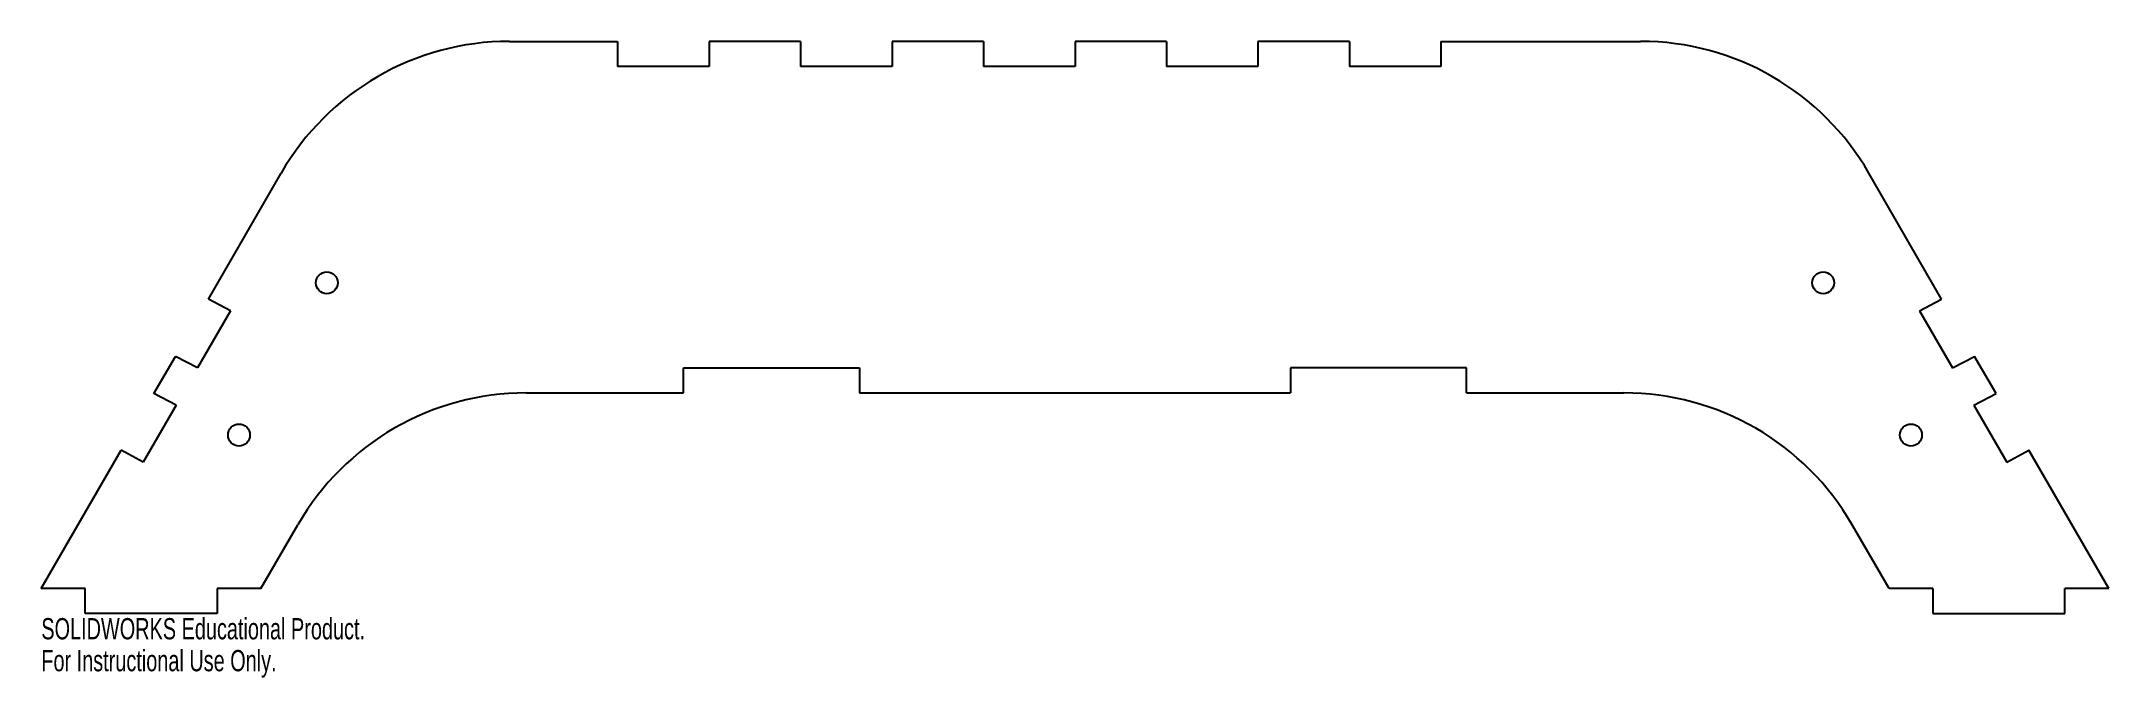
# Model space of a CAD drawing. Header units: millimetres. Extents: x -255 to 215, y -45 to 99.
import ezdxf

# ---------------------------------------------------------------- set-up
doc = ezdxf.new("R2010")
doc.units = ezdxf.units.MM
doc.styles.add('SLDTEXTSTYLE0', font='TXT', dxfattribs={"width": 0.7})

msp = doc.modelspace()

# ---------------------------------------------------------------- linework, layer by layer
at = {"color": 7, "linetype": 'Continuous', "lineweight": 25}
for p, q in [((-148.65, 99.44), (-124.01, 99.44)), ((-124.01, 99.44), (-124.01, 93.74)), ((-103.17, 99.44), (-103.17, 93.74)), ((-82.35, 99.44), (-103.17, 99.44)), ((-82.35, 99.44), (-82.35, 93.74)), ((-61.53, 99.44), (-61.53, 93.74)), ((-40.71, 99.44), (-61.53, 99.44)), ((-40.71, 99.44), (-40.71, 93.74)), ((-19.89, 99.44), (-19.89, 93.74)), ((0.93, 99.44), (-19.89, 99.44)), ((0.93, 99.44), (0.93, 93.74)), ((21.75, 99.44), (21.75, 93.74)), ((42.57, 99.44), (21.75, 99.44)), ((42.57, 99.44), (42.57, 93.74)), ((63.39, 99.44), (63.39, 93.74)), ((63.39, 99.44), (108.86, 99.44)), ((-103.17, 93.74), (-124.01, 93.74)), ((-61.53, 93.74), (-82.35, 93.74)), ((-19.89, 93.74), (-40.71, 93.74)), ((21.75, 93.74), (0.93, 93.74)), ((63.39, 93.74), (42.57, 93.74)), ((-217.17, 40.75), (-200.61, 69.44)), ((177.38, 40.75), (160.82, 69.44)), ((-212.11, 38.13), (-219.61, 25.14)), ((-212.11, 38.13), (-217.17, 40.75)), ((172.32, 38.13), (177.38, 40.75)), ((172.32, 38.13), (179.82, 25.14)), ((-229.55, 19.31), (-224.67, 27.76)), ((-219.61, 25.14), (-224.67, 27.76)), ((-108.98, 25.14), (-68.98, 25.14)), ((-108.98, 19.44), (-108.98, 25.14)), ((-68.98, 25.14), (-68.98, 19.44)), ((69.19, 25.14), (29.19, 25.14)), ((29.19, 25.14), (29.19, 19.44)), ((69.19, 19.44), (69.19, 25.14)), ((179.82, 25.14), (184.88, 27.76)), ((189.76, 19.31), (184.88, 27.76)), ((-224.49, 16.69), (-229.55, 19.31)), ((-144.84, 19.44), (-108.98, 19.44)), ((-68.98, 19.44), (29.19, 19.44)), ((69.19, 19.44), (105.05, 19.44)), ((184.7, 16.69), (189.76, 19.31)), ((-224.49, 16.69), (-231.99, 3.7)), ((184.7, 16.69), (192.2, 3.7)), ((-255.19, -25.09), (-236.98, 6.45)), ((-231.99, 3.7), (-236.98, 6.45)), ((192.2, 3.7), (197.19, 6.45)), ((215.4, -25.09), (197.19, 6.45)), ((-205.19, -25.09), (-196.8, -10.56)), ((165.4, -25.09), (157.01, -10.56)), ((-245.19, -25.09), (-255.19, -25.09)), ((-245.19, -30.79), (-245.19, -25.09)), ((-205.19, -25.09), (-215.19, -25.09)), ((-215.19, -25.09), (-215.19, -30.79)), ((175.4, -25.09), (165.4, -25.09)), ((175.4, -25.09), (175.4, -30.79)), ((215.4, -25.09), (205.4, -25.09)), ((205.4, -30.79), (205.4, -25.09)), ((-215.19, -30.79), (-245.19, -30.79)), ((175.4, -30.79), (205.4, -30.79))]:
    msp.add_line(p, q, dxfattribs=at)
for centre in [(-190.19, 44.5), (150.4, 44.5), (-210.19, 9.86), (170.4, 9.86)]:
    msp.add_circle(centre, 2.5, dxfattribs=at)
for centre, start, end in [((-148.65, 39.44), 90, 150), ((108.86, 39.44), 30, 90), ((-144.84, -40.56), 90, 150), ((105.05, -40.56), 30, 90)]:
    msp.add_arc(centre, 60, start, end, dxfattribs=at)

# ---------------------------------------------------------------- texts
at = {"color": 7, "linetype": 'Continuous', "char_height": 4.8336, "attachment_point": 1, "style": 'SLDTEXTSTYLE0'}
for s, insert in [('SOLIDWORKS Educational Product.', (-255.19, -31.8)), ('For Instructional Use Only.', (-255.19, -39.06))]:
    msp.add_mtext(s, dxfattribs=dict(at, insert=insert))

doc.saveas('drawing.dxf')
